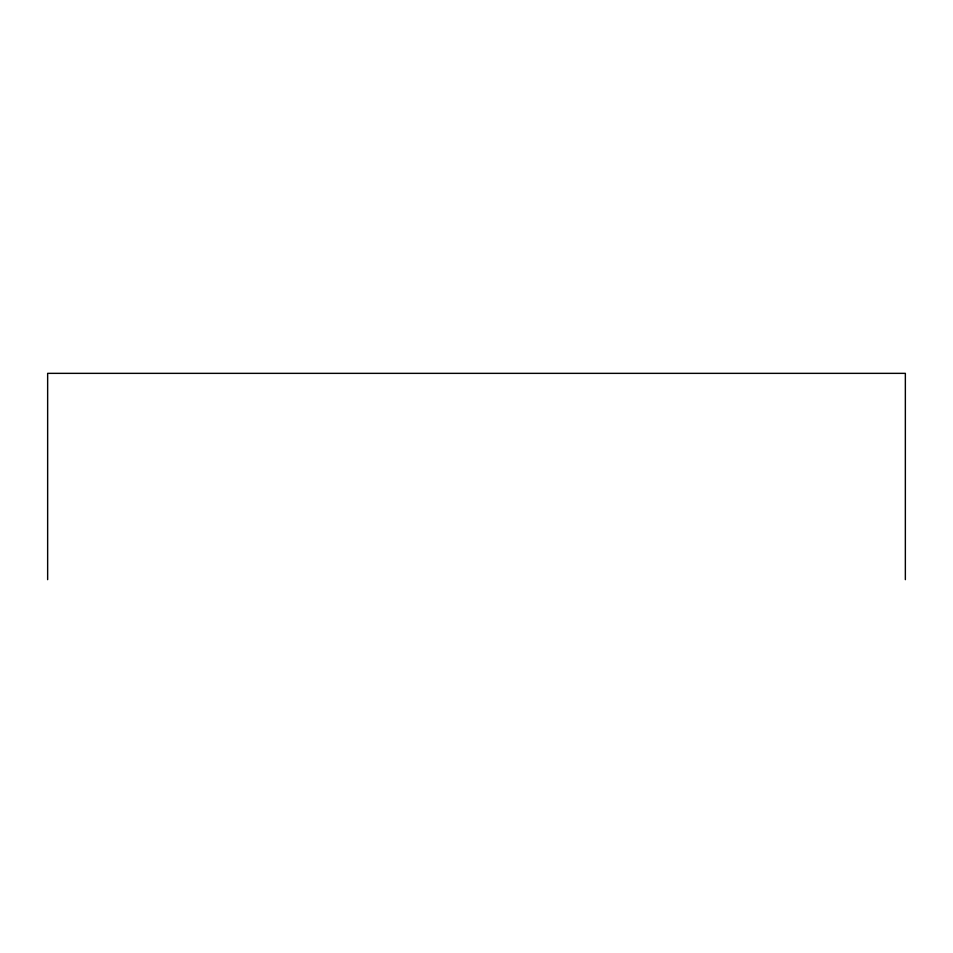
<?xml version="1.0" encoding="UTF-8"?>
<svg xmlns="http://www.w3.org/2000/svg" width="953" height="953" viewBox="0 0 953 953"><rect width="100%" height="100%" fill="white"/><g stroke="black" fill="none" stroke-linecap="round" stroke-linejoin="round"><path stroke-width="1.43" d="M905.35 579.65L905.35 373.35L47.65 373.35L47.65 579.65"/></g></svg>
